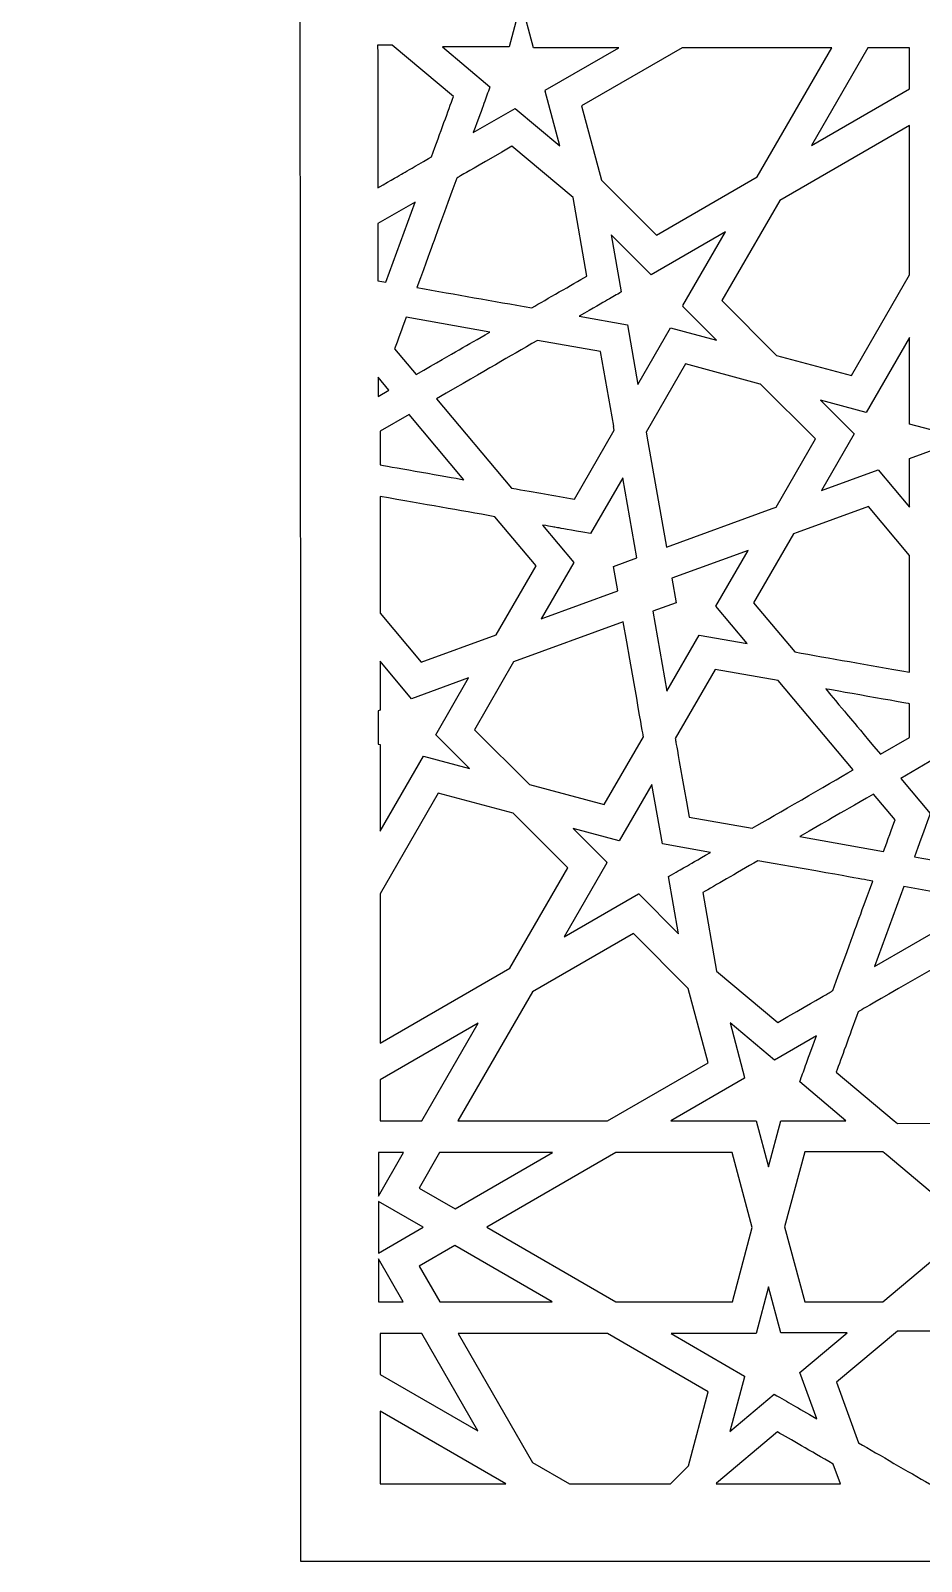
# Model space of a CAD drawing. Header units: millimetres. Extents: x -65 to 65, y -100 to 101.
# Drawn here: x -65.3 to -5.9, y -99.8 to 2.1 of the extents above; entities that cross this region are included whole.
import ezdxf

# ---------------------------------------------------------------- set-up
doc = ezdxf.new("R2010")
doc.units = ezdxf.units.MM
doc.header["$MEASUREMENT"] = 0
doc.layers.add('layer 1', color=7, linetype='Continuous')

msp = doc.modelspace()

# ---------------------------------------------------------------- linework, layer by layer
at = {"layer": 'layer 1', "color": 250}
for points, knots in [([(39.8967, 68.7934), (36.637, 70.0839), (33.0461, 70.5355), (29.5815, 71.3814), (29.5815, 71.3814), (28.5122, 89.2683), (15.016, 99.2279), (2.2687, 100.0944), (2.2687, 100.0944), (-13.0789, 101.1375), (-28.0932, 90.3556), (-29.4087, 71.3282), (-29.4087, 71.3282), (-32.7978, 70.5806), (-35.9516, 70.2455), (-38.8418, 69.1893), (-38.8418, 69.1893), (-59.9696, 61.4687), (-65.2908, 35.4651), (-49.065, 19.8773), (-49.065, 19.8773), (-48.1876, 19.0345), (-47.3957, 17.6022), (-47.3841, 16.4363), (-47.3841, 16.4363), (-47.2725, 5.2645), (-47.2765, -99.8361), (-47.2765, -99.8361), (-47.2765, -99.8361), (-15.7381, -99.8361), (15.7949, -99.8361), (47.5746, -99.8361), (47.5746, -99.8361), (47.5746, 6.0449), (47.3781, 14.1231), (47.3781, 14.1231), (47.3781, 14.1231), (47.3975, 15.9636), (47.8395, 18.4023), (49.0509, 19.5358), (49.0509, 19.5358), (65.2491, 34.6985), (60.5578, 60.6153), (39.8967, 68.7934)], [0, 0, 0, 0, 0.08333333, 0.08333333, 0.08333333, 0.08333333, 0.16666667, 0.16666667, 0.16666667, 0.16666667, 0.25, 0.25, 0.25, 0.25, 0.33333333, 0.33333333, 0.33333333, 0.33333333, 0.41666667, 0.41666667, 0.41666667, 0.41666667, 0.5, 0.5, 0.5, 0.5, 0.58333333, 0.58333333, 0.58333333, 0.58333333, 0.66666667, 0.66666667, 0.66666667, 0.66666667, 0.75, 0.75, 0.75, 0.75, 0.83333333, 0.83333333, 0.83333333, 0.83333333, 1, 1, 1, 1]), ([(-1.4926, 14.8742), (-1.4926, 14.8742), (0.3348, 18.0386), (0.3348, 18.0386), (0.3348, 18.0386), (0.3348, 18.0386), (2.1618, 14.8742), (2.1618, 14.8742), (2.1618, 14.8742), (2.1618, 14.8742), (5.3291, 16.7016), (5.3291, 16.7016), (5.3291, 16.7016), (5.3291, 16.7016), (5.3291, 13.044), (5.3291, 13.044), (5.3291, 13.044), (5.3291, 13.044), (8.9669, 13.044), (8.9669, 13.044), (8.9669, 13.044), (8.9669, 13.044), (7.1734, 9.9356), (7.1734, 9.9356), (7.1734, 9.9356), (7.1734, 9.9356), (7.1886, 9.9268), (7.1886, 9.9268), (7.1886, 9.9268), (7.1886, 9.9268), (7.1596, 9.8764), (7.1596, 9.8764), (7.1596, 9.8764), (7.1596, 9.8764), (10.2796, 8.0747), (10.2796, 8.0747), (10.2796, 8.0747), (10.2796, 8.0747), (7.1734, 6.2812), (7.1734, 6.2812), (7.1734, 6.2812), (7.1734, 6.2812), (7.1956, 6.2428), (7.1956, 6.2428), (7.1956, 6.2428), (7.1956, 6.2428), (7.1593, 6.222), (7.1593, 6.222), (7.1593, 6.222), (7.1593, 6.222), (8.9528, 3.114), (8.9528, 3.114), (8.9528, 3.114), (8.5002, 3.114), (5.7923, 3.114), (5.3432, 3.114), (5.3432, 3.114), (5.3432, 3.114), (5.3432, 3.0547), (5.3432, 3.0547), (5.3432, 3.0547), (5.3432, 3.0547), (5.3291, 3.0547), (5.3291, 3.0547), (5.3291, 3.0547), (5.3291, 3.0547), (5.3291, -0.5352), (5.3291, -0.5352), (5.3291, -0.5352), (5.3291, -0.5352), (2.1767, 1.2838), (2.1767, 1.2838), (2.1767, 1.2838), (2.1767, 1.2838), (2.1767, 1.2831), (2.1767, 1.2831), (2.1767, 1.2831), (2.1767, 1.2831), (2.1759, 1.2838), (2.1759, 1.2838), (2.1759, 1.2838), (2.1759, 1.2838), (0.3489, -1.8803), (0.3489, -1.8803), (0.3489, -1.8803), (0.3489, -1.8803), (-1.4778, 1.2838), (-1.4778, 1.2838), (-1.4778, 1.2838), (-1.4778, 1.2838), (-1.4785, 1.2831), (-1.4785, 1.2831), (-1.4785, 1.2831), (-1.4785, 1.2831), (-1.4788, 1.2838), (-1.4788, 1.2838), (-1.4788, 1.2838), (-1.4788, 1.2838), (-4.645, -0.5433), (-4.645, -0.5433), (-4.645, -0.5433), (-4.645, -0.5433), (-4.645, 3.114), (-4.645, 3.114), (-4.645, 3.114), (-5.1026, 3.114), (-7.8334, 3.114), (-8.2836, 3.114), (-8.2836, 3.114), (-8.2836, 3.114), (-6.49, 6.222), (-6.49, 6.222), (-6.49, 6.222), (-6.49, 6.222), (-6.5045, 6.2304), (-6.5045, 6.2304), (-6.5045, 6.2304), (-6.5045, 6.2304), (-6.4752, 6.2812), (-6.4752, 6.2812), (-6.4752, 6.2812), (-6.4752, 6.2812), (-9.5959, 8.0832), (-9.5959, 8.0832), (-9.5959, 8.0832), (-9.5959, 8.0832), (-6.4904, 9.8764), (-6.4904, 9.8764), (-6.4904, 9.8764), (-6.4904, 9.8764), (-6.5123, 9.9145), (-6.5123, 9.9145), (-6.5123, 9.9145), (-6.5123, 9.9145), (-6.4752, 9.9356), (-6.4752, 9.9356), (-6.4752, 9.9356), (-6.4752, 9.9356), (-8.2691, 13.044), (-8.2691, 13.044), (-8.2691, 13.044), (-8.2691, 13.044), (-4.6598, 13.044), (-4.6598, 13.044), (-4.6598, 13.044), (-4.6598, 13.044), (-4.6598, 13.1029), (-4.6598, 13.1029), (-4.6598, 13.1029), (-4.6542, 13.1029), (-4.6507, 13.1029), (-4.645, 13.1029), (-4.645, 13.1029), (-4.645, 13.1029), (-4.645, 16.6931), (-4.645, 16.6931), (-4.645, 16.6931), (-4.645, 16.6931), (-1.4926, 14.8742), (-1.4926, 14.8742)], [0, 0, 0, 0, 0.02439024, 0.02439024, 0.02439024, 0.02439024, 0.04878049, 0.04878049, 0.04878049, 0.04878049, 0.07317073, 0.07317073, 0.07317073, 0.07317073, 0.09756098, 0.09756098, 0.09756098, 0.09756098, 0.12195122, 0.12195122, 0.12195122, 0.12195122, 0.14634146, 0.14634146, 0.14634146, 0.14634146, 0.17073171, 0.17073171, 0.17073171, 0.17073171, 0.19512195, 0.19512195, 0.19512195, 0.19512195, 0.2195122, 0.2195122, 0.2195122, 0.2195122, 0.24390244, 0.24390244, 0.24390244, 0.24390244, 0.26829268, 0.26829268, 0.26829268, 0.26829268, 0.29268293, 0.29268293, 0.29268293, 0.29268293, 0.31707317, 0.31707317, 0.31707317, 0.31707317, 0.34146341, 0.34146341, 0.34146341, 0.34146341, 0.36585366, 0.36585366, 0.36585366, 0.36585366, 0.3902439, 0.3902439, 0.3902439, 0.3902439, 0.41463415, 0.41463415, 0.41463415, 0.41463415, 0.43902439, 0.43902439, 0.43902439, 0.43902439, 0.46341463, 0.46341463, 0.46341463, 0.46341463, 0.48780488, 0.48780488, 0.48780488, 0.48780488, 0.51219512, 0.51219512, 0.51219512, 0.51219512, 0.53658537, 0.53658537, 0.53658537, 0.53658537, 0.56097561, 0.56097561, 0.56097561, 0.56097561, 0.58536585, 0.58536585, 0.58536585, 0.58536585, 0.6097561, 0.6097561, 0.6097561, 0.6097561, 0.63414634, 0.63414634, 0.63414634, 0.63414634, 0.65853659, 0.65853659, 0.65853659, 0.65853659, 0.68292683, 0.68292683, 0.68292683, 0.68292683, 0.70731707, 0.70731707, 0.70731707, 0.70731707, 0.73170732, 0.73170732, 0.73170732, 0.73170732, 0.75609756, 0.75609756, 0.75609756, 0.75609756, 0.7804878, 0.7804878, 0.7804878, 0.7804878, 0.80487805, 0.80487805, 0.80487805, 0.80487805, 0.82926829, 0.82926829, 0.82926829, 0.82926829, 0.85365854, 0.85365854, 0.85365854, 0.85365854, 0.87804878, 0.87804878, 0.87804878, 0.87804878, 0.90243902, 0.90243902, 0.90243902, 0.90243902, 0.92682927, 0.92682927, 0.92682927, 0.92682927, 0.95121951, 0.95121951, 0.95121951, 0.95121951, 1, 1, 1, 1]), ([(-32.6087, 4.0577), (-32.6087, 4.0577), (-31.7866, 0.9885), (-31.7866, 0.9885), (-31.7866, 0.9885), (-31.7866, 0.9885), (-26.1054, 0.9885), (-26.1054, 0.9885), (-26.1054, 0.9885), (-26.1054, 0.9885), (-31.0002, -1.8373), (-31.0002, -1.8373), (-31.0002, -1.8373), (-31.0002, -1.8373), (-30.9883, -1.8814), (-30.9883, -1.8814), (-30.9883, -1.8814), (-30.9883, -1.8814), (-31.0143, -1.8965), (-31.0143, -1.8965), (-31.0143, -1.8965), (-31.0143, -1.8965), (-30.0398, -5.5294), (-30.0398, -5.5294), (-30.0398, -5.5294), (-30.0398, -5.5294), (-32.9985, -3.048), (-32.9985, -3.048), (-32.9985, -3.048), (-32.9985, -3.048), (-35.7933, -4.6605), (-35.7933, -4.6605), (-35.7933, -4.6605), (-35.0796, -2.7019), (-34.9871, -2.4437), (-34.6834, -1.6037), (-34.6834, -1.6037), (-34.6834, -1.6037), (-37.8426, 1.0478), (-37.8426, 1.0478), (-37.8426, 1.0478), (-37.8426, 1.0478), (-33.4145, 1.0478), (-33.4145, 1.0478), (-33.4145, 1.0478), (-33.4145, 1.0478), (-32.6087, 4.0577), (-32.6087, 4.0577)], [0, 0, 0, 0, 0.07692308, 0.07692308, 0.07692308, 0.07692308, 0.15384615, 0.15384615, 0.15384615, 0.15384615, 0.23076923, 0.23076923, 0.23076923, 0.23076923, 0.30769231, 0.30769231, 0.30769231, 0.30769231, 0.38461538, 0.38461538, 0.38461538, 0.38461538, 0.46153846, 0.46153846, 0.46153846, 0.46153846, 0.53846154, 0.53846154, 0.53846154, 0.53846154, 0.61538462, 0.61538462, 0.61538462, 0.61538462, 0.69230769, 0.69230769, 0.69230769, 0.69230769, 0.76923077, 0.76923077, 0.76923077, 0.76923077, 0.84615385, 0.84615385, 0.84615385, 0.84615385, 1, 1, 1, 1]), ([(-42.1673, 1.1599), (-42.1673, 1.1599), (-41.1905, 1.1603), (-41.1905, 1.1603), (-41.1905, 1.1603), (-41.1905, 1.1603), (-37.1174, -2.2578), (-37.1174, -2.2578), (-37.1174, -2.2578), (-37.4538, -3.1842), (-37.9747, -4.6129), (-38.5788, -6.2696), (-38.5788, -6.2696), (-38.5788, -6.2696), (-38.7695, -6.3803), (-38.7695, -6.3803), (-38.7695, -6.3803), (-38.7695, -6.3803), (-38.7695, -6.3807), (-38.7695, -6.3807), (-38.7695, -6.3807), (-40.8121, -7.56), (-40.11, -7.1547), (-42.1529, -8.334), (-42.1529, -8.334), (-42.1574, -4.9244), (-42.162, -1.7353), (-42.1673, 1.1599)], [0, 0, 0, 0, 0.125, 0.125, 0.125, 0.125, 0.25, 0.25, 0.25, 0.25, 0.375, 0.375, 0.375, 0.375, 0.5, 0.5, 0.5, 0.5, 0.625, 0.625, 0.625, 0.625, 0.75, 0.75, 0.75, 0.75, 1, 1, 1, 1]), ([(-21.8849, 0.9885), (-21.8849, 0.9885), (-11.9158, 0.9885), (-11.9158, 0.9885), (-11.9158, 0.9885), (-11.9158, 0.9885), (-16.8765, -7.6045), (-16.8765, -7.6045), (-16.8765, -7.6045), (-16.8765, -7.6045), (-23.5989, -11.4854), (-23.5989, -11.4854), (-23.5989, -11.4854), (-23.5989, -11.4854), (-27.2537, -7.8285), (-27.2537, -7.8285), (-27.2537, -7.8285), (-27.2537, -7.8285), (-28.5816, -2.8772), (-28.5816, -2.8772), (-28.5816, -2.8772), (-28.5816, -2.8772), (-21.8849, 0.9885), (-21.8849, 0.9885)], [0, 0, 0, 0, 0.14285714, 0.14285714, 0.14285714, 0.14285714, 0.28571429, 0.28571429, 0.28571429, 0.28571429, 0.42857143, 0.42857143, 0.42857143, 0.42857143, 0.57142857, 0.57142857, 0.57142857, 0.57142857, 0.71428571, 0.71428571, 0.71428571, 0.71428571, 1, 1, 1, 1]), ([(-9.5102, 0.9885), (-9.2689, 0.9885), (-7.2344, 0.9885), (-6.726, 0.9885), (-6.726, 0.9885), (-6.726, 0.9885), (-6.726, -1.7441), (-6.726, -1.7441), (-6.726, -1.7441), (-6.726, -1.7441), (-13.2683, -5.5213), (-13.2683, -5.5213), (-13.2683, -5.5213), (-13.2683, -5.5213), (-9.5102, 0.9885), (-9.5102, 0.9885)], [0, 0, 0, 0, 0.2, 0.2, 0.2, 0.2, 0.4, 0.4, 0.4, 0.4, 0.6, 0.6, 0.6, 0.6, 1, 1, 1, 1]), ([(-6.726, -4.1811), (-6.726, -4.1811), (-6.726, -14.1351), (-6.726, -14.1351), (-6.726, -14.1351), (-6.726, -14.1351), (-10.5932, -20.834), (-10.5932, -20.834), (-10.5932, -20.834), (-10.5932, -20.834), (-15.5875, -19.4945), (-15.5875, -19.4945), (-15.5875, -19.4945), (-15.5875, -19.4945), (-19.232, -15.8517), (-19.232, -15.8517), (-19.232, -15.8517), (-19.232, -15.8517), (-15.3779, -9.1757), (-15.3779, -9.1757), (-15.3779, -9.1757), (-15.3779, -9.1757), (-6.726, -4.1811), (-6.726, -4.1811)], [0, 0, 0, 0, 0.14285714, 0.14285714, 0.14285714, 0.14285714, 0.28571429, 0.28571429, 0.28571429, 0.28571429, 0.42857143, 0.42857143, 0.42857143, 0.42857143, 0.57142857, 0.57142857, 0.57142857, 0.57142857, 0.71428571, 0.71428571, 0.71428571, 0.71428571, 1, 1, 1, 1]), ([(-33.2183, -5.5601), (-33.2183, -5.5601), (-29.1459, -8.9757), (-29.1459, -8.9757), (-29.1459, -8.9757), (-29.1459, -8.9757), (-28.2236, -14.2099), (-28.2236, -14.2099), (-28.2236, -14.2099), (-29.2552, -14.8057), (-30.8709, -15.7378), (-31.902, -16.3329), (-31.902, -16.3329), (-34.5652, -15.8626), (-36.9034, -15.4499), (-39.5487, -14.9828), (-39.5487, -14.9828), (-39.5487, -14.9828), (-39.5487, -14.9825), (-39.5487, -14.9825), (-39.5487, -14.9825), (-39.5487, -14.9825), (-39.5496, -14.9825), (-39.5496, -14.9825), (-39.5496, -14.9825), (-38.1836, -11.2278), (-38.7663, -12.8291), (-36.8931, -7.6814), (-36.8931, -7.6814), (-36.6349, -7.5311), (-37.1031, -7.8017), (-33.2183, -5.5601)], [0, 0, 0, 0, 0.11111111, 0.11111111, 0.11111111, 0.11111111, 0.22222222, 0.22222222, 0.22222222, 0.22222222, 0.33333333, 0.33333333, 0.33333333, 0.33333333, 0.44444444, 0.44444444, 0.44444444, 0.44444444, 0.55555556, 0.55555556, 0.55555556, 0.55555556, 0.66666667, 0.66666667, 0.66666667, 0.66666667, 0.77777778, 0.77777778, 0.77777778, 0.77777778, 1, 1, 1, 1]), ([(-42.1502, -10.7181), (-42.1502, -10.7181), (-39.6774, -9.2904), (-39.6774, -9.2904), (-39.6774, -9.2904), (-39.6774, -9.2904), (-41.6159, -14.618), (-41.6159, -14.618), (-41.6159, -14.618), (-41.6159, -14.618), (-42.1459, -14.5249), (-42.1459, -14.5249), (-42.1459, -14.5249), (-42.1473, -13.2327), (-42.1487, -11.9627), (-42.1502, -10.7181)], [0, 0, 0, 0, 0.2, 0.2, 0.2, 0.2, 0.4, 0.4, 0.4, 0.4, 0.6, 0.6, 0.6, 0.6, 1, 1, 1, 1]), ([(-25.5309, -17.4561), (-25.5309, -17.4561), (-28.7357, -16.891), (-28.7357, -16.891), (-28.7357, -16.891), (-26.7596, -15.7505), (-26.615, -15.6665), (-25.9381, -15.2749), (-25.9381, -15.2749), (-25.9381, -15.2749), (-26.6085, -11.4702), (-26.6085, -11.4702), (-26.6085, -11.4702), (-26.6085, -11.4702), (-23.9537, -14.1266), (-23.9537, -14.1266), (-23.9537, -14.1266), (-23.9537, -14.1266), (-18.9865, -11.2589), (-18.9865, -11.2589), (-18.9865, -11.2589), (-18.9865, -11.2589), (-21.8274, -16.1798), (-21.8274, -16.1798), (-21.8274, -16.1798), (-21.8274, -16.1798), (-21.8144, -16.1925), (-21.8144, -16.1925), (-21.8144, -16.1925), (-21.8144, -16.1925), (-21.8412, -16.2391), (-21.8412, -16.2391), (-21.8412, -16.2391), (-21.8412, -16.2391), (-19.5964, -18.4827), (-19.5964, -18.4827), (-19.5964, -18.4827), (-19.5964, -18.4827), (-22.6476, -17.6646), (-22.6476, -17.6646), (-22.6476, -17.6646), (-22.6476, -17.6646), (-24.8273, -21.4397), (-24.8273, -21.4397), (-24.8273, -21.4397), (-24.8273, -21.4397), (-25.5309, -17.4561), (-25.5309, -17.4561)], [0, 0, 0, 0, 0.07692308, 0.07692308, 0.07692308, 0.07692308, 0.15384615, 0.15384615, 0.15384615, 0.15384615, 0.23076923, 0.23076923, 0.23076923, 0.23076923, 0.30769231, 0.30769231, 0.30769231, 0.30769231, 0.38461538, 0.38461538, 0.38461538, 0.38461538, 0.46153846, 0.46153846, 0.46153846, 0.46153846, 0.53846154, 0.53846154, 0.53846154, 0.53846154, 0.61538462, 0.61538462, 0.61538462, 0.61538462, 0.69230769, 0.69230769, 0.69230769, 0.69230769, 0.76923077, 0.76923077, 0.76923077, 0.76923077, 0.84615385, 0.84615385, 0.84615385, 0.84615385, 1, 1, 1, 1]), ([(-34.684, -17.9398), (-36.4334, -18.9498), (-36.7546, -19.135), (-39.5963, -20.7747), (-39.5963, -20.7747), (-39.5963, -20.7747), (-41.0346, -19.0602), (-41.0346, -19.0602), (-41.0346, -19.0602), (-40.8303, -18.4986), (-40.5608, -17.7581), (-40.2676, -16.9538), (-40.2676, -16.9538), (-40.2676, -16.9538), (-34.684, -17.9398), (-34.684, -17.9398)], [0, 0, 0, 0, 0.2, 0.2, 0.2, 0.2, 0.4, 0.4, 0.4, 0.4, 0.6, 0.6, 0.6, 0.6, 1, 1, 1, 1]), ([(-9.6111, -23.2999), (-9.6111, -23.2999), (-6.726, -18.3025), (-6.726, -18.3025), (-6.726, -18.3025), (-6.726, -18.3025), (-6.726, -24.0721), (-6.726, -24.0721), (-6.726, -24.0721), (-6.726, -24.0721), (-3.0914, -25.0454), (-3.0914, -25.0454), (-3.0914, -25.0454), (-3.0914, -25.0454), (-6.7271, -26.3694), (-6.7271, -26.3694), (-6.7271, -26.3694), (-6.7271, -26.7737), (-6.7271, -29.2107), (-6.7271, -29.6182), (-6.7271, -29.6182), (-6.7271, -29.6182), (-8.8152, -27.1297), (-8.8152, -27.1297), (-8.8152, -27.1297), (-8.8152, -27.1297), (-12.6012, -28.5062), (-12.6012, -28.5062), (-12.6012, -28.5062), (-12.6012, -28.5062), (-10.4182, -24.7251), (-10.4182, -24.7251), (-10.4182, -24.7251), (-10.4182, -24.7251), (-12.6633, -22.4811), (-12.6633, -22.4811), (-12.6633, -22.4811), (-12.6633, -22.4811), (-9.6111, -23.2999), (-9.6111, -23.2999)], [0, 0, 0, 0, 0.09090909, 0.09090909, 0.09090909, 0.09090909, 0.18181818, 0.18181818, 0.18181818, 0.18181818, 0.27272727, 0.27272727, 0.27272727, 0.27272727, 0.36363636, 0.36363636, 0.36363636, 0.36363636, 0.45454545, 0.45454545, 0.45454545, 0.45454545, 0.54545455, 0.54545455, 0.54545455, 0.54545455, 0.63636364, 0.63636364, 0.63636364, 0.63636364, 0.72727273, 0.72727273, 0.72727273, 0.72727273, 0.81818182, 0.81818182, 0.81818182, 0.81818182, 1, 1, 1, 1]), ([(-26.3977, -24.4881), (-26.3977, -24.4881), (-29.0494, -29.077), (-29.0494, -29.077), (-29.0494, -29.077), (-30.4519, -28.83), (-31.5684, -28.6332), (-33.2512, -28.3376), (-33.2512, -28.3376), (-33.2512, -28.3376), (-38.248, -22.3823), (-38.248, -22.3823), (-38.248, -22.3823), (-34.6747, -20.3196), (-33.5957, -19.698), (-31.52, -18.4982), (-31.52, -18.4982), (-31.52, -18.4982), (-27.3138, -19.2398), (-27.3138, -19.2398), (-27.3138, -19.2398), (-27.3138, -19.2398), (-26.4338, -24.2224), (-26.4338, -24.2224), (-26.4338, -24.2224), (-26.4338, -24.2224), (-26.4421, -24.2365), (-26.4421, -24.2365), (-26.4421, -24.2365), (-26.4421, -24.2365), (-26.3977, -24.4881), (-26.3977, -24.4881)], [0, 0, 0, 0, 0.11111111, 0.11111111, 0.11111111, 0.11111111, 0.22222222, 0.22222222, 0.22222222, 0.22222222, 0.33333333, 0.33333333, 0.33333333, 0.33333333, 0.44444444, 0.44444444, 0.44444444, 0.44444444, 0.55555556, 0.55555556, 0.55555556, 0.55555556, 0.66666667, 0.66666667, 0.66666667, 0.66666667, 0.77777778, 0.77777778, 0.77777778, 0.77777778, 1, 1, 1, 1]), ([(-21.6514, -20.0706), (-21.6514, -20.0706), (-16.6716, -21.4058), (-16.6716, -21.4058), (-16.6716, -21.4058), (-16.6716, -21.4058), (-16.6716, -21.4058), (-16.6716, -21.4058), (-16.6716, -21.4058), (-16.6716, -21.4058), (-16.6567, -21.4101), (-16.6567, -21.4101), (-16.6567, -21.4101), (-16.6567, -21.4101), (-13.0002, -25.0652), (-13.0002, -25.0652), (-13.0002, -25.0652), (-13.0002, -25.0652), (-15.621, -29.6044), (-15.621, -29.6044), (-15.621, -29.6044), (-15.621, -29.6044), (-15.8789, -29.6982), (-15.8789, -29.6982), (-15.8789, -29.6982), (-15.8789, -29.6982), (-15.8842, -29.7071), (-15.8842, -29.7071), (-15.8842, -29.7071), (-15.8842, -29.7071), (-22.9281, -32.2714), (-22.9281, -32.2714), (-22.9281, -32.2714), (-22.9281, -32.2714), (-24.2325, -24.8705), (-24.2325, -24.8705), (-24.2325, -24.8705), (-24.2325, -24.8705), (-24.2238, -24.8557), (-24.2238, -24.8557), (-24.2238, -24.8557), (-24.2238, -24.8557), (-24.2683, -24.6038), (-24.2683, -24.6038), (-24.2683, -24.6038), (-24.2683, -24.6038), (-21.6514, -20.0706), (-21.6514, -20.0706)], [0, 0, 0, 0, 0.07692308, 0.07692308, 0.07692308, 0.07692308, 0.15384615, 0.15384615, 0.15384615, 0.15384615, 0.23076923, 0.23076923, 0.23076923, 0.23076923, 0.30769231, 0.30769231, 0.30769231, 0.30769231, 0.38461538, 0.38461538, 0.38461538, 0.38461538, 0.46153846, 0.46153846, 0.46153846, 0.46153846, 0.53846154, 0.53846154, 0.53846154, 0.53846154, 0.61538462, 0.61538462, 0.61538462, 0.61538462, 0.69230769, 0.69230769, 0.69230769, 0.69230769, 0.76923077, 0.76923077, 0.76923077, 0.76923077, 0.84615385, 0.84615385, 0.84615385, 0.84615385, 1, 1, 1, 1]), ([(-42.1399, -20.9575), (-42.1399, -20.9575), (-41.4133, -21.8235), (-41.4133, -21.8235), (-41.4133, -21.8235), (-41.4133, -21.8235), (-41.4135, -21.8235), (-41.4135, -21.8235), (-41.4135, -21.8235), (-41.4135, -21.8235), (-41.4133, -21.8239), (-41.4133, -21.8239), (-41.4133, -21.8239), (-41.4133, -21.8239), (-42.1387, -22.243), (-42.1387, -22.243), (-42.1387, -22.243), (-42.1392, -21.8129), (-42.1394, -21.3843), (-42.1399, -20.9575)], [0, 0, 0, 0, 0.16666667, 0.16666667, 0.16666667, 0.16666667, 0.33333333, 0.33333333, 0.33333333, 0.33333333, 0.5, 0.5, 0.5, 0.5, 0.66666667, 0.66666667, 0.66666667, 0.66666667, 1, 1, 1, 1]), ([(-40.0648, -23.4311), (-40.0648, -23.4311), (-36.4174, -27.7784), (-36.4174, -27.7784), (-36.4174, -27.7784), (-37.5264, -27.5826), (-40.9994, -26.9706), (-42.0027, -26.7935), (-42.0027, -26.7935), (-42.0027, -26.7935), (-42.0027, -24.5509), (-42.0027, -24.5509), (-42.0027, -24.5509), (-42.0027, -24.5509), (-40.0648, -23.4311), (-40.0648, -23.4311)], [0, 0, 0, 0, 0.2, 0.2, 0.2, 0.2, 0.4, 0.4, 0.4, 0.4, 0.6, 0.6, 0.6, 0.6, 1, 1, 1, 1]), ([(-26.1703, -35.1899), (-26.1703, -35.1899), (-31.2617, -37.0427), (-31.2617, -37.0427), (-31.2617, -37.0427), (-31.2617, -37.0427), (-29.0969, -33.2885), (-29.0969, -33.2885), (-29.0969, -33.2885), (-29.0969, -33.2885), (-31.1864, -30.7985), (-31.1864, -30.7985), (-31.1864, -30.7985), (-29.83, -31.0374), (-30.9301, -30.8441), (-27.9838, -31.3623), (-27.9838, -31.3623), (-27.9838, -31.3623), (-25.84, -27.6525), (-25.84, -27.6525), (-25.84, -27.6525), (-25.84, -27.6525), (-24.8995, -32.9889), (-24.8995, -32.9889), (-24.8995, -32.9889), (-24.8995, -32.9889), (-26.4587, -33.5562), (-26.4587, -33.5562), (-26.4587, -33.5562), (-26.4587, -33.5562), (-26.1703, -35.1899), (-26.1703, -35.1899)], [0, 0, 0, 0, 0.11111111, 0.11111111, 0.11111111, 0.11111111, 0.22222222, 0.22222222, 0.22222222, 0.22222222, 0.33333333, 0.33333333, 0.33333333, 0.33333333, 0.44444444, 0.44444444, 0.44444444, 0.44444444, 0.55555556, 0.55555556, 0.55555556, 0.55555556, 0.66666667, 0.66666667, 0.66666667, 0.66666667, 0.77777778, 0.77777778, 0.77777778, 0.77777778, 1, 1, 1, 1]), ([(-34.3506, -30.2419), (-34.3506, -30.2419), (-31.609, -33.5089), (-31.609, -33.5089), (-31.609, -33.5089), (-31.609, -33.5089), (-34.2646, -38.1141), (-34.2646, -38.1141), (-34.2646, -38.1141), (-34.2646, -38.1141), (-39.2615, -39.9313), (-39.2615, -39.9313), (-39.2615, -39.9313), (-39.2615, -39.9313), (-42.0027, -36.6642), (-42.0027, -36.6642), (-42.0027, -36.6642), (-42.0027, -35.6909), (-42.0027, -29.8647), (-42.0027, -28.8914), (-42.0027, -28.8914), (-38.922, -29.4351), (-36.7774, -29.8118), (-34.3506, -30.2419)], [0, 0, 0, 0, 0.14285714, 0.14285714, 0.14285714, 0.14285714, 0.28571429, 0.28571429, 0.28571429, 0.28571429, 0.42857143, 0.42857143, 0.42857143, 0.42857143, 0.57142857, 0.57142857, 0.57142857, 0.57142857, 0.71428571, 0.71428571, 0.71428571, 0.71428571, 1, 1, 1, 1]), ([(-9.4685, -29.5656), (-9.4685, -29.5656), (-6.7271, -32.8323), (-6.7271, -32.8323), (-6.7271, -32.8323), (-6.7271, -33.8074), (-6.7271, -39.6385), (-6.7271, -40.6051), (-6.7271, -40.6051), (-9.5313, -40.1108), (-12.0608, -39.6653), (-14.3796, -39.255), (-14.3796, -39.255), (-14.3796, -39.255), (-17.121, -35.9876), (-17.121, -35.9876), (-17.121, -35.9876), (-17.121, -35.9876), (-14.4702, -31.3912), (-14.4702, -31.3912), (-14.4702, -31.3912), (-14.4702, -31.3912), (-14.2127, -31.2974), (-14.2127, -31.2974), (-14.2127, -31.2974), (-14.2127, -31.2974), (-14.2078, -31.2886), (-14.2078, -31.2886), (-14.2078, -31.2886), (-14.2078, -31.2886), (-9.4685, -29.5656), (-9.4685, -29.5656)], [0, 0, 0, 0, 0.11111111, 0.11111111, 0.11111111, 0.11111111, 0.22222222, 0.22222222, 0.22222222, 0.22222222, 0.33333333, 0.33333333, 0.33333333, 0.33333333, 0.44444444, 0.44444444, 0.44444444, 0.44444444, 0.55555556, 0.55555556, 0.55555556, 0.55555556, 0.66666667, 0.66666667, 0.66666667, 0.66666667, 0.77777778, 0.77777778, 0.77777778, 0.77777778, 1, 1, 1, 1]), ([(-22.5637, -34.3376), (-22.5637, -34.3376), (-17.4889, -32.4901), (-17.4889, -32.4901), (-17.4889, -32.4901), (-17.4889, -32.4901), (-19.6331, -36.208), (-19.6331, -36.208), (-19.6331, -36.208), (-19.6331, -36.208), (-17.544, -38.6979), (-17.544, -38.6979), (-17.544, -38.6979), (-17.544, -38.6979), (-20.7461, -38.1346), (-20.7461, -38.1346), (-20.7461, -38.1346), (-20.7461, -38.1346), (-22.8963, -41.8553), (-22.8963, -41.8553), (-22.8963, -41.8553), (-22.8963, -41.8553), (-23.8344, -36.5386), (-23.8344, -36.5386), (-23.8344, -36.5386), (-23.8344, -36.5386), (-22.2754, -35.9717), (-22.2754, -35.9717), (-22.2754, -35.9717), (-22.2754, -35.9717), (-22.5637, -34.3376), (-22.5637, -34.3376)], [0, 0, 0, 0, 0.11111111, 0.11111111, 0.11111111, 0.11111111, 0.22222222, 0.22222222, 0.22222222, 0.22222222, 0.33333333, 0.33333333, 0.33333333, 0.33333333, 0.44444444, 0.44444444, 0.44444444, 0.44444444, 0.55555556, 0.55555556, 0.55555556, 0.55555556, 0.66666667, 0.66666667, 0.66666667, 0.66666667, 0.77777778, 0.77777778, 0.77777778, 0.77777778, 1, 1, 1, 1]), ([(-33.1068, -39.9126), (-33.1068, -39.9126), (-25.8058, -37.2558), (-25.8058, -37.2558), (-25.8058, -37.2558), (-24.488, -44.7248), (-24.4582, -44.9111), (-24.4582, -44.9111), (-24.4582, -44.9111), (-24.4582, -44.9111), (-27.0648, -49.4259), (-27.0648, -49.4259), (-27.0648, -49.4259), (-27.0648, -49.4259), (-32.058, -48.0868), (-32.058, -48.0868), (-32.058, -48.0868), (-32.058, -48.0868), (-32.0582, -48.0868), (-32.0582, -48.0868), (-32.0582, -48.0868), (-32.0582, -48.0868), (-32.0592, -48.0864), (-32.0592, -48.0864), (-32.0592, -48.0864), (-32.0592, -48.0864), (-35.7157, -44.4309), (-35.7157, -44.4309), (-35.7157, -44.4309), (-35.7157, -44.4309), (-33.1068, -39.9126), (-33.1068, -39.9126)], [0, 0, 0, 0, 0.11111111, 0.11111111, 0.11111111, 0.11111111, 0.22222222, 0.22222222, 0.22222222, 0.22222222, 0.33333333, 0.33333333, 0.33333333, 0.33333333, 0.44444444, 0.44444444, 0.44444444, 0.44444444, 0.55555556, 0.55555556, 0.55555556, 0.55555556, 0.66666667, 0.66666667, 0.66666667, 0.66666667, 0.77777778, 0.77777778, 0.77777778, 0.77777778, 1, 1, 1, 1]), ([(-42.125, -43.1719), (-42.125, -43.1719), (-42.0027, -43.1271), (-42.0027, -43.1271), (-42.0027, -43.1271), (-42.0027, -42.7228), (-42.0027, -40.2858), (-42.0027, -39.878), (-42.0027, -39.878), (-42.0027, -39.878), (-39.9145, -42.3668), (-39.9145, -42.3668), (-39.9145, -42.3668), (-39.9145, -42.3668), (-36.1111, -40.9836), (-36.1111, -40.9836), (-36.1111, -40.9836), (-36.1111, -40.9836), (-38.2977, -44.771), (-38.2977, -44.771), (-38.2977, -44.771), (-38.2977, -44.771), (-36.0528, -47.0154), (-36.0528, -47.0154), (-36.0528, -47.0154), (-36.0528, -47.0154), (-39.1188, -46.1931), (-39.1188, -46.1931), (-39.1188, -46.1931), (-39.1188, -46.1931), (-39.1194, -46.1931), (-39.1194, -46.1931), (-39.1194, -46.1931), (-39.1194, -46.1931), (-42.0037, -51.1887), (-42.0037, -51.1887), (-42.0037, -51.1887), (-42.0037, -51.1887), (-42.0037, -45.4208), (-42.0037, -45.4208), (-42.0037, -45.4208), (-42.0037, -45.4208), (-42.1238, -45.3884), (-42.1238, -45.3884), (-42.1238, -45.3884), (-42.1243, -44.6504), (-42.1247, -43.9113), (-42.125, -43.1719)], [0, 0, 0, 0, 0.07692308, 0.07692308, 0.07692308, 0.07692308, 0.15384615, 0.15384615, 0.15384615, 0.15384615, 0.23076923, 0.23076923, 0.23076923, 0.23076923, 0.30769231, 0.30769231, 0.30769231, 0.30769231, 0.38461538, 0.38461538, 0.38461538, 0.38461538, 0.46153846, 0.46153846, 0.46153846, 0.46153846, 0.53846154, 0.53846154, 0.53846154, 0.53846154, 0.61538462, 0.61538462, 0.61538462, 0.61538462, 0.69230769, 0.69230769, 0.69230769, 0.69230769, 0.76923077, 0.76923077, 0.76923077, 0.76923077, 0.84615385, 0.84615385, 0.84615385, 0.84615385, 1, 1, 1, 1]), ([(-19.6804, -40.4195), (-19.6804, -40.4195), (-15.4788, -41.1589), (-15.4788, -41.1589), (-15.4788, -41.1589), (-15.4788, -41.1589), (-10.4821, -47.1145), (-10.4821, -47.1145), (-10.4821, -47.1145), (-12.2509, -48.1351), (-15.621, -50.0796), (-17.2099, -50.9982), (-17.2099, -50.9982), (-17.2099, -50.9982), (-21.4161, -50.2567), (-21.4161, -50.2567), (-21.4161, -50.2567), (-22.4381, -44.4712), (-22.2825, -45.3358), (-22.3382, -45.019), (-22.3382, -45.019), (-22.3382, -45.019), (-19.6804, -40.4195), (-19.6804, -40.4195)], [0, 0, 0, 0, 0.14285714, 0.14285714, 0.14285714, 0.14285714, 0.28571429, 0.28571429, 0.28571429, 0.28571429, 0.42857143, 0.42857143, 0.42857143, 0.42857143, 0.57142857, 0.57142857, 0.57142857, 0.57142857, 0.71428571, 0.71428571, 0.71428571, 0.71428571, 1, 1, 1, 1]), ([(-6.7271, -42.703), (-6.7271, -42.703), (-6.7271, -44.9456), (-6.7271, -44.9456), (-6.7271, -44.9456), (-6.7271, -44.9456), (-8.6653, -46.0654), (-8.6653, -46.0654), (-8.6653, -46.0654), (-11.171, -43.0787), (-10.2697, -44.1529), (-12.3126, -41.7184), (-12.3126, -41.7184), (-12.3056, -41.7195), (-6.7271, -42.703), (-6.7271, -42.703)], [0, 0, 0, 0, 0.2, 0.2, 0.2, 0.2, 0.4, 0.4, 0.4, 0.4, 0.6, 0.6, 0.6, 0.6, 1, 1, 1, 1]), ([(0.3486, -54.7804), (0.3486, -54.7804), (-2.3237, -56.3224), (-2.3237, -56.3224), (-2.3237, -56.3224), (-2.764, -55.1106), (-3.4138, -53.3206), (-3.4138, -53.3206), (-3.4138, -53.3206), (-4.2305, -53.3206), (-3.6396, -53.3929), (-6.3962, -52.9071), (-6.3962, -52.9071), (-5.7376, -51.1006), (-5.4402, -50.2803), (-5.3463, -50.0221), (-5.3463, -50.0221), (-5.3463, -50.0221), (-7.3166, -47.673), (-7.3166, -47.673), (-7.3166, -47.673), (-7.3166, -47.673), (-7.3166, -47.6726), (-7.3166, -47.6726), (-7.3166, -47.6726), (-7.3166, -47.6726), (-4.6612, -46.138), (-4.6612, -46.138), (-4.6612, -46.138), (-4.6612, -45.8583), (-4.6612, -43.6347), (-4.6612, -43.0682), (-4.6612, -43.0682), (-4.6612, -43.0682), (-1.6408, -43.6033), (-1.6408, -43.6033), (-1.6408, -43.6033), (-1.6408, -43.6033), (0.3352, -41.251), (0.3352, -41.251), (0.3352, -41.251), (0.3352, -41.251), (2.3065, -43.603), (2.3065, -43.603), (2.3065, -43.603), (2.3065, -43.603), (5.328, -43.0699), (5.328, -43.0699), (5.328, -43.0699), (5.328, -43.0699), (5.328, -46.1207), (5.328, -46.1207), (5.328, -46.1207), (5.328, -46.1207), (7.9954, -47.661), (7.9954, -47.661), (7.9954, -47.661), (7.4789, -48.2773), (7.3607, -48.4177), (6.0156, -50.0225), (6.0156, -50.0225), (6.0156, -50.0225), (7.064, -52.9064), (7.064, -52.9064), (7.064, -52.9064), (5.2525, -53.2246), (4.9163, -53.285), (4.039, -53.4405), (4.039, -53.4405), (4.039, -53.4405), (2.9962, -56.3083), (2.9962, -56.3083), (2.9962, -56.3083), (1.3434, -55.3533), (0.6805, -54.9719), (0.3486, -54.7804)], [0, 0, 0, 0, 0.05, 0.05, 0.05, 0.05, 0.1, 0.1, 0.1, 0.1, 0.15, 0.15, 0.15, 0.15, 0.2, 0.2, 0.2, 0.2, 0.25, 0.25, 0.25, 0.25, 0.3, 0.3, 0.3, 0.3, 0.35, 0.35, 0.35, 0.35, 0.4, 0.4, 0.4, 0.4, 0.45, 0.45, 0.45, 0.45, 0.5, 0.5, 0.5, 0.5, 0.55, 0.55, 0.55, 0.55, 0.6, 0.6, 0.6, 0.6, 0.65, 0.65, 0.65, 0.65, 0.7, 0.7, 0.7, 0.7, 0.75, 0.75, 0.75, 0.75, 0.8, 0.8, 0.8, 0.8, 0.85, 0.85, 0.85, 0.85, 0.9, 0.9, 0.9, 0.9, 1, 1, 1, 1]), ([(-33.1424, -49.9981), (-33.1424, -49.9981), (-29.4979, -53.6402), (-29.4979, -53.6402), (-29.4979, -53.6402), (-29.4979, -53.6402), (-33.3521, -60.3165), (-33.3521, -60.3165), (-33.3521, -60.3165), (-33.3521, -60.3165), (-42.0037, -65.3112), (-42.0037, -65.3112), (-42.0037, -65.3112), (-42.0037, -65.3112), (-42.0037, -55.3561), (-42.0037, -55.3561), (-42.0037, -55.3561), (-42.0037, -55.3561), (-38.1371, -48.6583), (-38.1371, -48.6583), (-38.1371, -48.6583), (-38.1371, -48.6583), (-33.1424, -49.9981), (-33.1424, -49.9981)], [0, 0, 0, 0, 0.14285714, 0.14285714, 0.14285714, 0.14285714, 0.28571429, 0.28571429, 0.28571429, 0.28571429, 0.42857143, 0.42857143, 0.42857143, 0.42857143, 0.57142857, 0.57142857, 0.57142857, 0.57142857, 0.71428571, 0.71428571, 0.71428571, 0.71428571, 1, 1, 1, 1]), ([(-26.9153, -53.3001), (-26.9153, -53.3001), (-26.8883, -53.2536), (-26.8883, -53.2536), (-26.8883, -53.2536), (-26.8883, -53.2536), (-29.1331, -51.0102), (-29.1331, -51.0102), (-29.1331, -51.0102), (-29.1331, -51.0102), (-26.0683, -51.8319), (-26.0683, -51.8319), (-26.0683, -51.8319), (-26.0683, -51.8319), (-23.8994, -48.0751), (-23.8994, -48.0751), (-23.8994, -48.0751), (-23.8994, -48.0751), (-23.199, -52.0404), (-23.199, -52.0404), (-23.199, -52.0404), (-23.199, -52.0404), (-19.994, -52.6055), (-19.994, -52.6055), (-19.994, -52.6055), (-21.8355, -53.6684), (-21.6612, -53.5679), (-22.7919, -54.2212), (-22.7919, -54.2212), (-22.7919, -54.2212), (-22.1223, -58.0214), (-22.1223, -58.0214), (-22.1223, -58.0214), (-22.1223, -58.0214), (-24.7759, -55.366), (-24.7759, -55.366), (-24.7759, -55.366), (-24.7759, -55.366), (-24.7766, -55.366), (-24.7766, -55.366), (-24.7766, -55.366), (-24.7766, -55.366), (-29.7441, -58.2337), (-29.7441, -58.2337), (-29.7441, -58.2337), (-29.7441, -58.2337), (-26.903, -53.3125), (-26.903, -53.3125), (-26.903, -53.3125), (-26.903, -53.3125), (-26.9153, -53.3001), (-26.9153, -53.3001)], [0, 0, 0, 0, 0.07142857, 0.07142857, 0.07142857, 0.07142857, 0.14285714, 0.14285714, 0.14285714, 0.14285714, 0.21428571, 0.21428571, 0.21428571, 0.21428571, 0.28571429, 0.28571429, 0.28571429, 0.28571429, 0.35714286, 0.35714286, 0.35714286, 0.35714286, 0.42857143, 0.42857143, 0.42857143, 0.42857143, 0.5, 0.5, 0.5, 0.5, 0.57142857, 0.57142857, 0.57142857, 0.57142857, 0.64285714, 0.64285714, 0.64285714, 0.64285714, 0.71428571, 0.71428571, 0.71428571, 0.71428571, 0.78571429, 0.78571429, 0.78571429, 0.78571429, 0.85714286, 0.85714286, 0.85714286, 0.85714286, 1, 1, 1, 1]), ([(-14.0458, -51.5567), (-12.2227, -50.504), (-11.7348, -50.2228), (-9.1334, -48.7218), (-9.1334, -48.7218), (-9.1334, -48.7218), (-7.6951, -50.4363), (-7.6951, -50.4363), (-7.6951, -50.4363), (-7.9128, -51.0346), (-8.1731, -51.7493), (-8.4624, -52.5427), (-8.4624, -52.5427), (-8.4624, -52.5427), (-14.0458, -51.5567), (-14.0458, -51.5567)], [0, 0, 0, 0, 0.2, 0.2, 0.2, 0.2, 0.4, 0.4, 0.4, 0.4, 0.6, 0.6, 0.6, 0.6, 1, 1, 1, 1]), ([(-16.8278, -53.1636), (-10.323, -54.3122), (-9.804, -54.404), (-9.181, -54.514), (-9.181, -54.514), (-9.181, -54.514), (-9.181, -54.5144), (-9.181, -54.5144), (-9.181, -54.5144), (-9.181, -54.5144), (-9.1803, -54.5144), (-9.1803, -54.5144), (-9.1803, -54.5144), (-10.4951, -58.1282), (-9.8742, -56.4226), (-11.8367, -61.8151), (-11.8367, -61.8151), (-12.0981, -61.9675), (-11.6043, -61.6821), (-15.5116, -63.9367), (-15.5116, -63.9367), (-15.5116, -63.9367), (-19.5841, -60.5211), (-19.5841, -60.5211), (-19.5841, -60.5211), (-19.5841, -60.5211), (-20.5063, -55.2866), (-20.5063, -55.2866), (-20.5063, -55.2866), (-19.6564, -54.7959), (-18.3458, -54.0395), (-16.8278, -53.1636)], [0, 0, 0, 0, 0.11111111, 0.11111111, 0.11111111, 0.11111111, 0.22222222, 0.22222222, 0.22222222, 0.22222222, 0.33333333, 0.33333333, 0.33333333, 0.33333333, 0.44444444, 0.44444444, 0.44444444, 0.44444444, 0.55555556, 0.55555556, 0.55555556, 0.55555556, 0.66666667, 0.66666667, 0.66666667, 0.66666667, 0.77777778, 0.77777778, 0.77777778, 0.77777778, 1, 1, 1, 1]), ([(-4.1412, -57.3712), (-4.1412, -57.3712), (-9.0526, -60.2061), (-9.0526, -60.2061), (-9.0526, -60.2061), (-9.0526, -60.2061), (-7.1141, -54.8785), (-7.1141, -54.8785), (-7.1141, -54.8785), (-7.1141, -54.8785), (-4.905, -55.2676), (-4.905, -55.2676), (-4.905, -55.2676), (-4.7639, -55.6574), (-4.5822, -56.1562), (-4.1409, -57.3708), (-4.1409, -57.3708), (-4.1409, -57.3708), (-4.1416, -57.3708), (-4.1416, -57.3708), (-4.1416, -57.3708), (-4.1416, -57.3708), (-4.1412, -57.3712), (-4.1412, -57.3712)], [0, 0, 0, 0, 0.14285714, 0.14285714, 0.14285714, 0.14285714, 0.28571429, 0.28571429, 0.28571429, 0.28571429, 0.42857143, 0.42857143, 0.42857143, 0.42857143, 0.57142857, 0.57142857, 0.57142857, 0.57142857, 0.71428571, 0.71428571, 0.71428571, 0.71428571, 1, 1, 1, 1]), ([(-25.131, -58.0072), (-25.131, -58.0072), (-21.476, -61.6645), (-21.476, -61.6645), (-21.476, -61.6645), (-21.476, -61.6645), (-20.1482, -66.6151), (-20.1482, -66.6151), (-20.1482, -66.6151), (-20.1482, -66.6151), (-26.8454, -70.4811), (-26.8454, -70.4811), (-26.8454, -70.4811), (-26.8454, -70.4811), (-36.8144, -70.4811), (-36.8144, -70.4811), (-36.8144, -70.4811), (-36.8144, -70.4811), (-31.8537, -61.8881), (-31.8537, -61.8881), (-31.8537, -61.8881), (-31.8537, -61.8881), (-25.131, -58.0072), (-25.131, -58.0072)], [0, 0, 0, 0, 0.14285714, 0.14285714, 0.14285714, 0.14285714, 0.28571429, 0.28571429, 0.28571429, 0.28571429, 0.42857143, 0.42857143, 0.42857143, 0.42857143, 0.57142857, 0.57142857, 0.57142857, 0.57142857, 0.71428571, 0.71428571, 0.71428571, 0.71428571, 1, 1, 1, 1]), ([(-11.6124, -67.2387), (-11.2758, -66.3127), (-10.7551, -64.8835), (-10.1512, -63.2269), (-10.1512, -63.2269), (-9.8742, -63.0657), (-10.5749, -63.4707), (-3.4237, -59.3425), (-3.4237, -59.3425), (-1.355, -65.0247), (-1.1532, -65.5817), (-0.7659, -66.6464), (-0.7659, -66.6464), (-0.7659, -66.6464), (-0.7662, -66.6472), (-0.7662, -66.6472), (-0.7662, -66.6472), (-0.7662, -66.6472), (-0.7662, -66.6472), (-0.7662, -66.6472), (-0.7662, -66.6472), (-0.7662, -66.6472), (-2.2239, -70.6546), (-2.2239, -70.6546), (-2.2239, -70.6546), (-2.2239, -70.6546), (-7.5364, -70.6568), (-7.5364, -70.6568), (-7.5364, -70.6568), (-7.5364, -70.6568), (-7.7456, -70.4811), (-7.7456, -70.4811), (-7.7456, -70.4811), (-7.7456, -70.4811), (-7.7484, -70.4811), (-7.7484, -70.4811), (-7.7484, -70.4811), (-7.7484, -70.4811), (-11.6124, -67.2387), (-11.6124, -67.2387)], [0, 0, 0, 0, 0.09090909, 0.09090909, 0.09090909, 0.09090909, 0.18181818, 0.18181818, 0.18181818, 0.18181818, 0.27272727, 0.27272727, 0.27272727, 0.27272727, 0.36363636, 0.36363636, 0.36363636, 0.36363636, 0.45454545, 0.45454545, 0.45454545, 0.45454545, 0.54545455, 0.54545455, 0.54545455, 0.54545455, 0.63636364, 0.63636364, 0.63636364, 0.63636364, 0.72727273, 0.72727273, 0.72727273, 0.72727273, 0.81818182, 0.81818182, 0.81818182, 0.81818182, 1, 1, 1, 1]), ([(-35.462, -63.9713), (-35.462, -63.9713), (-39.2202, -70.4811), (-39.2202, -70.4811), (-39.2202, -70.4811), (-39.4616, -70.4811), (-41.4952, -70.4811), (-42.0037, -70.4811), (-42.0037, -70.4811), (-42.0037, -70.4811), (-42.0037, -67.7478), (-42.0037, -67.7478), (-42.0037, -67.7478), (-42.0037, -67.7478), (-35.462, -63.9713), (-35.462, -63.9713)], [0, 0, 0, 0, 0.2, 0.2, 0.2, 0.2, 0.4, 0.4, 0.4, 0.4, 0.6, 0.6, 0.6, 0.6, 1, 1, 1, 1]), ([(-17.7302, -67.6553), (-17.7302, -67.6553), (-17.7419, -67.6116), (-17.7419, -67.6116), (-17.7419, -67.6116), (-17.7419, -67.6116), (-17.7154, -67.5965), (-17.7154, -67.5965), (-17.7154, -67.5965), (-17.7154, -67.5965), (-18.6884, -63.9688), (-18.6884, -63.9688), (-18.6884, -63.9688), (-18.6884, -63.9688), (-15.7314, -66.4484), (-15.7314, -66.4484), (-15.7314, -66.4484), (-15.7314, -66.4484), (-12.9367, -64.836), (-12.9367, -64.836), (-12.9367, -64.836), (-13.656, -66.8105), (-13.7544, -67.0857), (-14.0465, -67.8934), (-14.0465, -67.8934), (-14.0465, -67.8934), (-10.9629, -70.4811), (-10.9629, -70.4811), (-10.9629, -70.4811), (-10.9629, -70.4811), (-15.301, -70.4811), (-15.301, -70.4811), (-15.301, -70.4811), (-15.301, -70.4811), (-16.1219, -73.5471), (-16.1219, -73.5471), (-16.1219, -73.5471), (-16.1219, -73.5471), (-16.9428, -70.4811), (-16.9428, -70.4811), (-16.9428, -70.4811), (-17.6597, -70.4811), (-21.9315, -70.4811), (-22.625, -70.4811), (-22.625, -70.4811), (-22.625, -70.4811), (-17.7302, -67.6553), (-17.7302, -67.6553)], [0, 0, 0, 0, 0.07692308, 0.07692308, 0.07692308, 0.07692308, 0.15384615, 0.15384615, 0.15384615, 0.15384615, 0.23076923, 0.23076923, 0.23076923, 0.23076923, 0.30769231, 0.30769231, 0.30769231, 0.30769231, 0.38461538, 0.38461538, 0.38461538, 0.38461538, 0.46153846, 0.46153846, 0.46153846, 0.46153846, 0.53846154, 0.53846154, 0.53846154, 0.53846154, 0.61538462, 0.61538462, 0.61538462, 0.61538462, 0.69230769, 0.69230769, 0.69230769, 0.69230769, 0.76923077, 0.76923077, 0.76923077, 0.76923077, 0.84615385, 0.84615385, 0.84615385, 0.84615385, 1, 1, 1, 1]), ([(-42.1145, -72.6066), (-42.1145, -72.6066), (-40.4468, -72.6066), (-40.4468, -72.6066), (-40.4468, -72.6066), (-40.4468, -72.6066), (-42.1139, -75.4958), (-42.1139, -75.4958), (-42.1139, -75.4958), (-42.1141, -74.5508), (-42.1144, -73.587), (-42.1145, -72.6066)], [0, 0, 0, 0, 0.25, 0.25, 0.25, 0.25, 0.5, 0.5, 0.5, 0.5, 1, 1, 1, 1]), ([(-38.0413, -72.6066), (-38.0413, -72.6066), (-30.5268, -72.6066), (-30.5268, -72.6066), (-30.5268, -72.6066), (-30.5268, -72.6066), (-37.0093, -76.3485), (-37.0093, -76.3485), (-37.0093, -76.3485), (-37.0093, -76.3485), (-39.403, -74.9664), (-39.403, -74.9664), (-39.403, -74.9664), (-39.403, -74.9664), (-38.0413, -72.6066), (-38.0413, -72.6066)], [0, 0, 0, 0, 0.2, 0.2, 0.2, 0.2, 0.4, 0.4, 0.4, 0.4, 0.6, 0.6, 0.6, 0.6, 1, 1, 1, 1]), ([(-34.8988, -77.5673), (-34.8988, -77.5673), (-26.3062, -72.6066), (-26.3062, -72.6066), (-26.3062, -72.6066), (-26.3062, -72.6066), (-18.5434, -72.6066), (-18.5434, -72.6066), (-18.5434, -72.6066), (-18.5434, -72.6066), (-17.2067, -77.5977), (-17.2067, -77.5977), (-17.2067, -77.5977), (-17.2067, -77.5977), (-18.5293, -82.5366), (-18.5293, -82.5366), (-18.5293, -82.5366), (-18.5293, -82.5366), (-26.2915, -82.5366), (-26.2915, -82.5366), (-26.2915, -82.5366), (-26.2915, -82.5366), (-34.8988, -77.5673), (-34.8988, -77.5673)], [0, 0, 0, 0, 0.14285714, 0.14285714, 0.14285714, 0.14285714, 0.28571429, 0.28571429, 0.28571429, 0.28571429, 0.42857143, 0.42857143, 0.42857143, 0.42857143, 0.57142857, 0.57142857, 0.57142857, 0.57142857, 0.71428571, 0.71428571, 0.71428571, 0.71428571, 1, 1, 1, 1]), ([(-13.7153, -82.5366), (-13.7153, -82.5366), (-15.0527, -77.543), (-15.0527, -77.543), (-15.0527, -77.543), (-15.0527, -77.543), (-15.0523, -77.5419), (-15.0523, -77.5419), (-15.0523, -77.5419), (-15.0523, -77.5419), (-15.0527, -77.5405), (-15.0527, -77.5405), (-15.0527, -77.5405), (-15.0527, -77.5405), (-13.7153, -72.5474), (-13.7153, -72.5474), (-13.7153, -72.5474), (-13.7153, -72.5474), (-8.5009, -72.5474), (-8.5009, -72.5474), (-8.5009, -72.5474), (-8.5009, -72.5474), (-8.291, -72.7233), (-8.291, -72.7233), (-8.291, -72.7233), (-8.291, -72.7233), (-8.2878, -72.7233), (-8.2878, -72.7233), (-8.2878, -72.7233), (-8.2878, -72.7233), (-2.5467, -77.5419), (-2.5467, -77.5419), (-2.5467, -77.5419), (-2.5467, -77.5419), (-8.4977, -82.5366), (-8.4977, -82.5366), (-8.4977, -82.5366), (-8.4977, -82.5366), (-13.7153, -82.5366), (-13.7153, -82.5366)], [0, 0, 0, 0, 0.09090909, 0.09090909, 0.09090909, 0.09090909, 0.18181818, 0.18181818, 0.18181818, 0.18181818, 0.27272727, 0.27272727, 0.27272727, 0.27272727, 0.36363636, 0.36363636, 0.36363636, 0.36363636, 0.45454545, 0.45454545, 0.45454545, 0.45454545, 0.54545455, 0.54545455, 0.54545455, 0.54545455, 0.63636364, 0.63636364, 0.63636364, 0.63636364, 0.72727273, 0.72727273, 0.72727273, 0.72727273, 0.81818182, 0.81818182, 0.81818182, 0.81818182, 1, 1, 1, 1]), ([(-42.1139, -75.8549), (-42.1139, -75.8549), (-39.1341, -77.5754), (-39.1341, -77.5754), (-39.1341, -77.5754), (-39.1341, -77.5754), (-42.1133, -79.2956), (-42.1133, -79.2956), (-42.1133, -79.2956), (-42.1134, -78.1801), (-42.1136, -77.0318), (-42.1139, -75.8549)], [0, 0, 0, 0, 0.25, 0.25, 0.25, 0.25, 0.5, 0.5, 0.5, 0.5, 1, 1, 1, 1]), ([(-39.3957, -80.1638), (-39.3957, -80.1638), (-37.0236, -78.794), (-37.0236, -78.794), (-37.0236, -78.794), (-37.0236, -78.794), (-30.5409, -82.5366), (-30.5409, -82.5366), (-30.5409, -82.5366), (-30.5409, -82.5366), (-38.0265, -82.5366), (-38.0265, -82.5366), (-38.0265, -82.5366), (-38.0265, -82.5366), (-39.3957, -80.1638), (-39.3957, -80.1638)], [0, 0, 0, 0, 0.2, 0.2, 0.2, 0.2, 0.4, 0.4, 0.4, 0.4, 0.6, 0.6, 0.6, 0.6, 1, 1, 1, 1]), ([(-42.1131, -79.6728), (-42.1131, -79.6728), (-40.4608, -82.5366), (-40.4608, -82.5366), (-40.4608, -82.5366), (-40.4608, -82.5366), (-42.1127, -82.5366), (-42.1127, -82.5366), (-42.1127, -82.5366), (-42.113, -81.6095), (-42.1131, -80.6531), (-42.1131, -79.6728)], [0, 0, 0, 0, 0.25, 0.25, 0.25, 0.25, 0.5, 0.5, 0.5, 0.5, 1, 1, 1, 1]), ([(-12.9127, -90.3333), (-14.2924, -89.5371), (-14.769, -89.2616), (-15.7452, -88.6982), (-15.7452, -88.6982), (-15.7452, -88.6982), (-18.7046, -91.1804), (-18.7046, -91.1804), (-18.7046, -91.1804), (-18.7046, -91.1804), (-17.7302, -87.5468), (-17.7302, -87.5468), (-17.7302, -87.5468), (-17.7302, -87.5468), (-17.731, -87.5461), (-17.731, -87.5461), (-17.731, -87.5461), (-17.731, -87.5461), (-17.7154, -87.4875), (-17.7154, -87.4875), (-17.7154, -87.4875), (-17.7154, -87.4875), (-22.6102, -84.6617), (-22.6102, -84.6617), (-22.6102, -84.6617), (-22.6102, -84.6617), (-16.9577, -84.6617), (-16.9577, -84.6617), (-16.9577, -84.6617), (-16.9577, -84.6617), (-16.1216, -81.5385), (-16.1216, -81.5385), (-16.1216, -81.5385), (-16.1216, -81.5385), (-15.301, -84.6025), (-15.301, -84.6025), (-15.301, -84.6025), (-15.301, -84.6025), (-10.873, -84.6025), (-10.873, -84.6025), (-10.873, -84.6025), (-10.873, -84.6025), (-14.0335, -87.255), (-14.0335, -87.255), (-14.0335, -87.255), (-14.0335, -87.255), (-12.9127, -90.3333), (-12.9127, -90.3333)], [0, 0, 0, 0, 0.07692308, 0.07692308, 0.07692308, 0.07692308, 0.15384615, 0.15384615, 0.15384615, 0.15384615, 0.23076923, 0.23076923, 0.23076923, 0.23076923, 0.30769231, 0.30769231, 0.30769231, 0.30769231, 0.38461538, 0.38461538, 0.38461538, 0.38461538, 0.46153846, 0.46153846, 0.46153846, 0.46153846, 0.53846154, 0.53846154, 0.53846154, 0.53846154, 0.61538462, 0.61538462, 0.61538462, 0.61538462, 0.69230769, 0.69230769, 0.69230769, 0.69230769, 0.76923077, 0.76923077, 0.76923077, 0.76923077, 0.84615385, 0.84615385, 0.84615385, 0.84615385, 1, 1, 1, 1]), ([(-5.3982, -94.6711), (-6.8121, -93.8547), (-8.7161, -92.7552), (-10.1293, -91.9389), (-10.1293, -91.9389), (-10.1293, -91.9389), (-10.1296, -91.9384), (-10.1296, -91.9384), (-10.1296, -91.9384), (-10.1296, -91.9384), (-10.1296, -91.9384), (-10.1296, -91.9384), (-10.1296, -91.9384), (-10.1296, -91.9384), (-11.5972, -87.9077), (-11.5972, -87.9077), (-11.5972, -87.9077), (-11.5972, -87.9077), (-7.5251, -84.4898), (-7.5251, -84.4898), (-7.5251, -84.4898), (-7.5251, -84.4898), (-2.2098, -84.4923), (-2.2098, -84.4923), (-2.2098, -84.4923), (-1.8732, -85.4177), (-1.3529, -86.8458), (-0.7493, -88.5009), (-0.7493, -88.5009), (-0.7493, -88.5009), (-2.9947, -94.6711), (-2.9947, -94.6711), (-2.9947, -94.6711), (-2.9947, -94.6711), (-5.3982, -94.6711), (-5.3982, -94.6711)], [0, 0, 0, 0, 0.1, 0.1, 0.1, 0.1, 0.2, 0.2, 0.2, 0.2, 0.3, 0.3, 0.3, 0.3, 0.4, 0.4, 0.4, 0.4, 0.5, 0.5, 0.5, 0.5, 0.6, 0.6, 0.6, 0.6, 0.7, 0.7, 0.7, 0.7, 0.8, 0.8, 0.8, 0.8, 1, 1, 1, 1]), ([(-35.4904, -91.1467), (-35.4904, -91.1467), (-42.0037, -87.3865), (-42.0037, -87.3865), (-42.0037, -87.3865), (-42.0037, -87.3865), (-42.0037, -84.6617), (-42.0037, -84.6617), (-42.0037, -84.6617), (-41.764, -84.6617), (-39.7403, -84.6617), (-39.2342, -84.6617), (-39.2342, -84.6617), (-39.2342, -84.6617), (-35.4904, -91.1467), (-35.4904, -91.1467)], [0, 0, 0, 0, 0.2, 0.2, 0.2, 0.2, 0.4, 0.4, 0.4, 0.4, 0.6, 0.6, 0.6, 0.6, 1, 1, 1, 1]), ([(-21.4619, -93.4787), (-21.4619, -93.4787), (-22.654, -94.6711), (-22.654, -94.6711), (-22.654, -94.6711), (-22.654, -94.6711), (-29.3854, -94.6711), (-29.3854, -94.6711), (-29.3854, -94.6711), (-29.3854, -94.6711), (-31.839, -93.2547), (-31.839, -93.2547), (-31.839, -93.2547), (-31.839, -93.2547), (-36.7997, -84.6617), (-36.7997, -84.6617), (-36.7997, -84.6617), (-36.7997, -84.6617), (-26.8593, -84.6617), (-26.8593, -84.6617), (-26.8593, -84.6617), (-26.8593, -84.6617), (-20.138, -88.542), (-20.138, -88.542), (-20.138, -88.542), (-20.138, -88.542), (-21.4619, -93.4787), (-21.4619, -93.4787)], [0, 0, 0, 0, 0.125, 0.125, 0.125, 0.125, 0.25, 0.25, 0.25, 0.25, 0.375, 0.375, 0.375, 0.375, 0.5, 0.5, 0.5, 0.5, 0.625, 0.625, 0.625, 0.625, 0.75, 0.75, 0.75, 0.75, 1, 1, 1, 1]), ([(-42.0037, -94.6711), (-42.0037, -94.6711), (-42.0037, -89.8398), (-42.0037, -89.8398), (-42.0037, -89.8398), (-42.0037, -89.8398), (-33.635, -94.6711), (-33.635, -94.6711), (-33.635, -94.6711), (-33.635, -94.6711), (-42.0037, -94.6711), (-42.0037, -94.6711)], [0, 0, 0, 0, 0.25, 0.25, 0.25, 0.25, 0.5, 0.5, 0.5, 0.5, 1, 1, 1, 1]), ([(-19.606, -94.6711), (-19.606, -94.6711), (-19.5979, -94.6259), (-19.5979, -94.6259), (-19.5979, -94.6259), (-19.5979, -94.6259), (-15.5257, -91.2107), (-15.5257, -91.2107), (-15.5257, -91.2107), (-14.6695, -91.7049), (-13.3463, -92.4683), (-11.8135, -93.352), (-11.8135, -93.352), (-11.8135, -93.352), (-11.3333, -94.6711), (-11.3333, -94.6711), (-11.3333, -94.6711), (-11.3333, -94.6711), (-19.606, -94.6711), (-19.606, -94.6711)], [0, 0, 0, 0, 0.16666667, 0.16666667, 0.16666667, 0.16666667, 0.33333333, 0.33333333, 0.33333333, 0.33333333, 0.5, 0.5, 0.5, 0.5, 0.66666667, 0.66666667, 0.66666667, 0.66666667, 1, 1, 1, 1])]:
    msp.add_open_spline(points, degree=3, knots=knots, dxfattribs=at)

doc.saveas('drawing.dxf')
